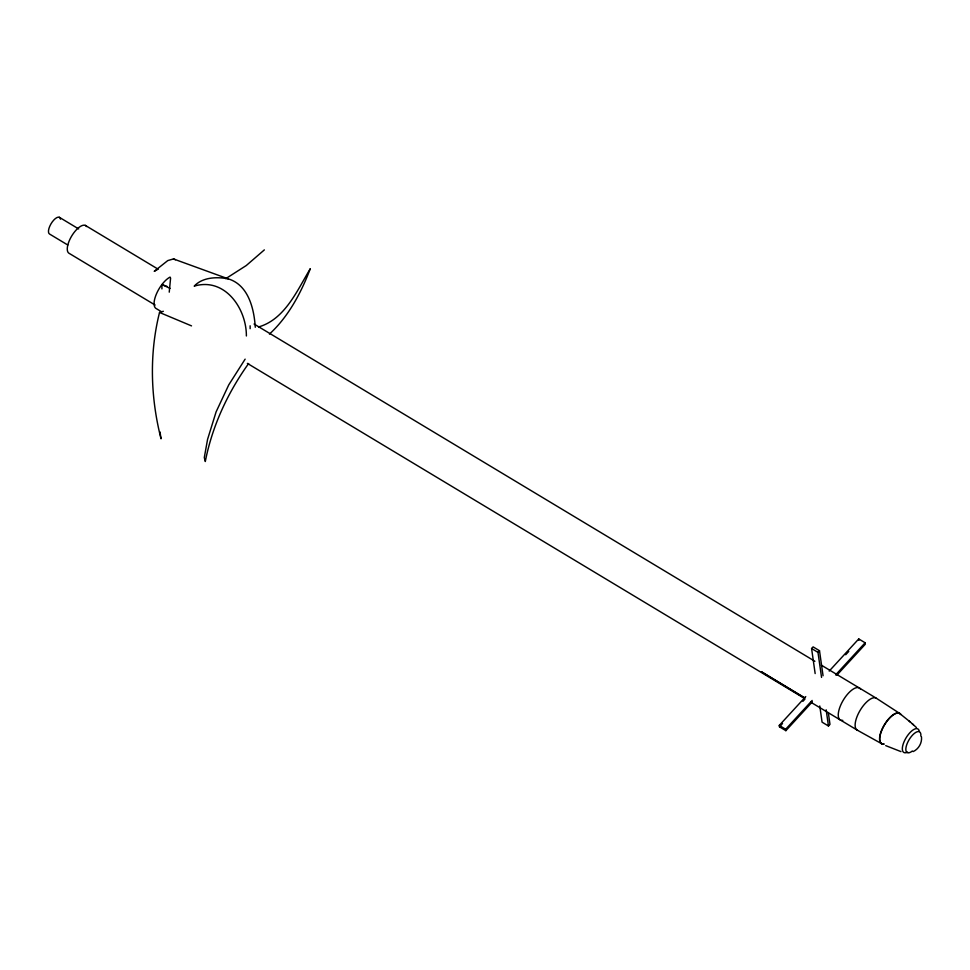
<?xml version="1.0" encoding="UTF-8"?>
<svg xmlns="http://www.w3.org/2000/svg" width="970" height="970" viewBox="0 0 970 970"><rect width="100%" height="100%" fill="white"/><g stroke="black" fill="none" stroke-linecap="round" stroke-linejoin="round"><path stroke-width="1.45" d="M170.599 277.99L169.241 292.164M163.36 311.285L159.529 312.461C149.162 353.808 150.508 397.651 161.032 438.816L160.014 431.941M245.131 359.142L228.738 384.908L216.092 411.911L207.568 439.374L204.294 457.525L205.3 461.514C212.2 426.133 227.708 392.741 248.635 363.507M815.152 673.568L811.587 648.53L813.102 646.881L819.504 650.724L823.057 675.763M821.554 677.412L817.989 652.373L819.504 650.724M812.351 701.831L785.858 730.665L779.468 726.821L779.274 725.414L805.755 696.593M829.192 671.094L858.741 638.939L865.131 642.783L865.325 644.189L836.807 675.229M779.468 726.821L782.523 723.487M802.905 701.322L804.942 699.103M845.694 654.75L848.75 651.428M785.858 730.665L785.664 729.258L812.157 700.437M835.582 674.938L865.131 642.783M819.771 705.966L822.075 722.165L828.465 726.009L829.98 724.372L828.307 712.586M264.349 249.884L246.259 265.537L225.767 278.657M269.442 334.092C288.514 316.572 301.209 292.625 310.291 268.702C297.172 290.382 285.01 319.348 258.541 326.975M913.134 751.604C918.675 749.046 922.13 742.984 921.5 736.909M157.334 269.648L154.23 271.321L167.762 260.59L173.472 258.941L228.144 278.827C248.429 284.901 254.067 308.654 255.28 327.266M228.144 278.827C216.746 276.656 202.597 277.165 194.206 286.114C224.87 277.008 246.525 308.484 246.38 335.972M161.929 288.914L161.905 284.574L166.949 286.344M900.997 751.617L885.719 745.627M173.472 258.941L175.437 259.717M159.529 312.461L191.526 325.884M161.905 284.574L170.053 288.369M881.815 743.784L857.516 730.301L810.774 702.195M811.587 648.53L817.989 652.373M254.067 324.016L814.897 661.285M821.396 665.19L875.922 697.976L899.263 713.144M85.311 225.392L158.292 269.284M59.291 217.268L78.679 228.932M67.803 245.01L49.7 234.122A9.712 3.965 -59 0 1 52.186 222.021A9.712 3.965 -59 0 1 60.492 219.171M155.127 305.041L69.343 253.461A16.163 6.596 -59 0 1 72.289 235.043A16.163 6.596 -59 0 1 86.621 226.543M804.663 697.769L761.426 671.773L804.651 698.109M161.663 311.843L156.473 308.727A18.624 7.602 -59 0 1 156.461 293.874A18.624 7.602 -59 0 1 170.102 277.068M247.35 363.374L804.288 698.303M779.274 725.414L785.664 729.258M899.42 713.277L910.418 722.129M912.224 723.717L916.456 727.548M909.108 720.989L913.461 724.808M858.741 638.939L858.935 640.345M826.161 709.81L828.465 726.009M250.127 325.787L250.139 328.684M842.784 720.37A18.624 7.602 -59 0 1 842.772 701.019A18.624 7.602 -59 0 1 860.56 689.149M857.516 730.301A18.624 7.602 -59 0 1 859.65 711.168A18.624 7.602 -59 0 1 875.922 697.976M883.852 743.99A17.654 7.202 -59 0 1 883.84 725.645A17.654 7.202 -59 0 1 900.693 714.393M884.022 744.099A17.642 7.19 -59 0 1 884.022 725.778A17.642 7.19 -59 0 1 900.851 714.526M912.37 750.986A12.089 4.935 -59 0 1 905.883 748.258A12.089 4.935 -59 0 1 914.334 733.417A12.089 4.935 -59 0 1 920.821 736.145M907.593 752.089A13.689 5.577 -59 0 1 905.665 738.522A13.689 5.577 -59 0 1 919.305 731.513"/></g></svg>
